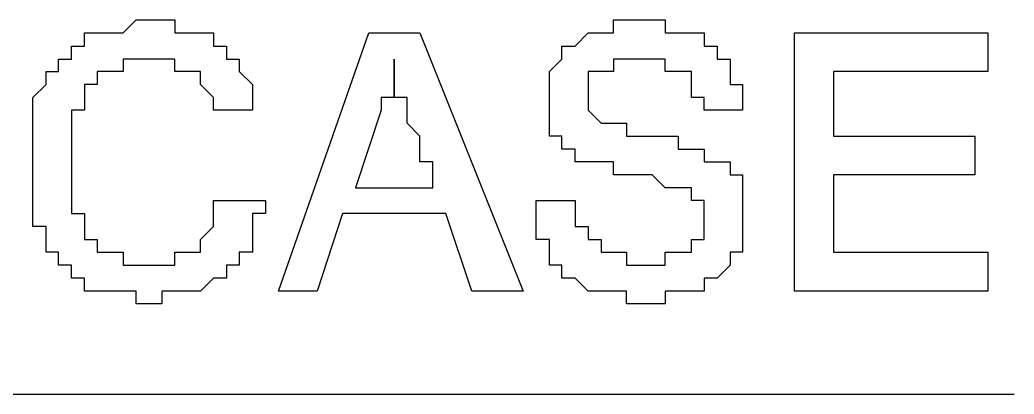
# Model space of a CAD drawing. Header units: inches. Extents: x -628 to 1537, y -1730 to 336.
# Drawn here: x 338.6 to 359, y -425.84 to -418.15 of the extents above; entities that cross this region are included whole.
import ezdxf

# ---------------------------------------------------------------- set-up
doc = ezdxf.new("R2010")
doc.units = ezdxf.units.IN
doc.layers.get('0').update_dxf_attribs({"linetype": 'CONTINUOUS'})

msp = doc.modelspace()

# ---------------------------------------------------------------- linework, layer by layer
at = {"color": 6}
for p, q in [((340.723, -418.424), (340.99, -418.155)), ((340.99, -418.155), (340.99, -418.155)), ((340.99, -418.155), (340.99, -418.155)), ((340.99, -418.155), (340.99, -418.155)), ((340.99, -418.155), (341.25, -418.155)), ((341.25, -418.155), (341.25, -418.155)), ((341.25, -418.155), (341.25, -418.155)), ((341.25, -418.155), (341.25, -418.155)), ((341.25, -418.155), (341.517, -418.155)), ((341.517, -418.155), (341.517, -418.155)), ((341.517, -418.155), (341.517, -418.155)), ((341.517, -418.155), (341.784, -418.155)), ((341.784, -418.155), (341.784, -418.424)), ((350.784, -418.424), (350.784, -418.155)), ((350.784, -418.155), (351.051, -418.155)), ((351.051, -418.155), (351.051, -418.155)), ((351.051, -418.155), (351.051, -418.155)), ((351.051, -418.155), (351.319, -418.155)), ((351.319, -418.155), (351.319, -418.155)), ((351.319, -418.155), (351.319, -418.155)), ((351.319, -418.155), (351.319, -418.155)), ((351.319, -418.155), (351.577, -418.155)), ((351.577, -418.155), (351.577, -418.155)), ((351.577, -418.155), (351.577, -418.155)), ((351.577, -418.155), (351.844, -418.155)), ((351.844, -418.155), (351.844, -418.155)), ((351.844, -418.155), (351.844, -418.424)), ((339.931, -418.692), (339.931, -418.424)), ((339.931, -418.424), (340.189, -418.424)), ((340.189, -418.424), (340.189, -418.424)), ((340.189, -418.424), (340.189, -418.424)), ((340.189, -418.424), (340.189, -418.424)), ((340.189, -418.424), (340.456, -418.424)), ((340.456, -418.424), (340.456, -418.424)), ((340.456, -418.424), (340.456, -418.424)), ((340.456, -418.424), (340.456, -418.424)), ((340.456, -418.424), (340.723, -418.424)), ((340.723, -418.424), (340.723, -418.424)), ((340.723, -418.424), (340.723, -418.424)), ((341.784, -418.424), (341.784, -418.424)), ((341.784, -418.424), (342.051, -418.424)), ((342.051, -418.424), (342.051, -418.424)), ((342.051, -418.424), (342.051, -418.424)), ((342.051, -418.424), (342.051, -418.424)), ((342.051, -418.424), (342.31, -418.424)), ((342.31, -418.424), (342.31, -418.424)), ((342.31, -418.424), (342.31, -418.424)), ((342.31, -418.424), (342.31, -418.424)), ((342.31, -418.424), (342.577, -418.424)), ((342.577, -418.424), (342.577, -418.692)), ((343.905, -423.726), (345.759, -418.424)), ((345.759, -418.424), (346.81, -418.424)), ((346.81, -418.424), (348.931, -423.726)), ((349.992, -418.692), (350.259, -418.424)), ((350.259, -418.424), (350.259, -418.424)), ((350.259, -418.424), (350.259, -418.424)), ((350.259, -418.424), (350.259, -418.424)), ((350.259, -418.424), (350.259, -418.424)), ((350.259, -418.424), (350.527, -418.424)), ((350.527, -418.424), (350.527, -418.424)), ((350.527, -418.424), (350.527, -418.424)), ((350.527, -418.424), (350.527, -418.424)), ((350.527, -418.424), (350.784, -418.424)), ((350.784, -418.424), (350.784, -418.424)), ((351.844, -418.424), (351.844, -418.424)), ((351.844, -418.424), (352.111, -418.424)), ((352.111, -418.424), (352.111, -418.424)), ((352.111, -418.424), (352.111, -418.424)), ((352.111, -418.424), (352.111, -418.424)), ((352.111, -418.424), (352.38, -418.424)), ((352.38, -418.424), (352.38, -418.424)), ((352.38, -418.424), (352.38, -418.424)), ((352.38, -418.424), (352.38, -418.424)), ((352.38, -418.424), (352.639, -418.424)), ((352.639, -418.424), (352.639, -418.692)), ((354.492, -423.726), (354.492, -418.424)), ((354.492, -418.424), (358.465, -418.424)), ((358.465, -418.424), (358.465, -419.216)), ((339.664, -418.959), (339.664, -418.692)), ((339.664, -418.692), (339.664, -418.692)), ((339.664, -418.692), (339.664, -418.692)), ((339.664, -418.692), (339.931, -418.692)), ((339.931, -418.692), (339.931, -418.692)), ((339.931, -418.692), (339.931, -418.692)), ((342.577, -418.692), (342.577, -418.692)), ((342.577, -418.692), (342.577, -418.692)), ((342.577, -418.692), (342.577, -418.692)), ((342.577, -418.692), (342.844, -418.692)), ((342.844, -418.692), (342.844, -418.692)), ((342.844, -418.692), (342.844, -418.692)), ((342.844, -418.692), (342.844, -418.959)), ((349.723, -418.959), (349.723, -418.692)), ((349.723, -418.692), (349.723, -418.692)), ((349.723, -418.692), (349.992, -418.692)), ((349.992, -418.692), (349.992, -418.692)), ((349.992, -418.692), (349.992, -418.692)), ((349.992, -418.692), (349.992, -418.692)), ((349.992, -418.692), (349.992, -418.692)), ((352.639, -418.692), (352.639, -418.692)), ((352.639, -418.692), (352.639, -418.692)), ((352.639, -418.692), (352.906, -418.692)), ((352.906, -418.692), (352.906, -418.692)), ((352.906, -418.692), (352.906, -418.692)), ((352.906, -418.692), (352.906, -418.959)), ((339.396, -419.216), (339.396, -418.959)), ((339.396, -418.959), (339.396, -418.959)), ((339.396, -418.959), (339.396, -418.959)), ((339.396, -418.959), (339.664, -418.959)), ((339.664, -418.959), (339.664, -418.959)), ((340.99, -418.959), (340.723, -418.959)), ((340.723, -418.959), (340.723, -418.959)), ((340.723, -418.959), (340.723, -419.216)), ((341.25, -418.959), (340.99, -418.959)), ((340.99, -418.959), (340.99, -418.959)), ((340.99, -418.959), (340.99, -418.959)), ((341.517, -418.959), (341.25, -418.959)), ((341.25, -418.959), (341.25, -418.959)), ((341.25, -418.959), (341.25, -418.959)), ((341.25, -418.959), (341.25, -418.959)), ((341.784, -418.959), (341.517, -418.959)), ((341.517, -418.959), (341.517, -418.959)), ((341.517, -418.959), (341.517, -418.959)), ((341.784, -419.216), (341.784, -418.959)), ((341.784, -418.959), (341.784, -418.959)), ((342.844, -418.959), (342.844, -418.959)), ((342.844, -418.959), (343.102, -418.959)), ((343.102, -418.959), (343.102, -418.959)), ((343.102, -418.959), (343.102, -418.959)), ((343.102, -418.959), (343.102, -419.216)), ((346.284, -419.216), (346.284, -418.959)), ((346.284, -418.959), (346.284, -418.959)), ((346.284, -418.959), (346.284, -419.216)), ((349.465, -419.216), (349.723, -418.959)), ((349.723, -418.959), (349.723, -418.959)), ((349.723, -418.959), (349.723, -418.959)), ((349.723, -418.959), (349.723, -418.959)), ((351.051, -418.959), (350.784, -418.959)), ((350.784, -418.959), (350.784, -419.216)), ((351.319, -418.959), (351.051, -418.959)), ((351.051, -418.959), (351.051, -418.959)), ((351.051, -418.959), (351.051, -418.959)), ((351.051, -418.959), (351.051, -418.959)), ((351.577, -418.959), (351.319, -418.959)), ((351.319, -418.959), (351.319, -418.959)), ((351.319, -418.959), (351.319, -418.959)), ((351.844, -418.959), (351.577, -418.959)), ((351.577, -418.959), (351.577, -418.959)), ((351.577, -418.959), (351.577, -418.959)), ((351.577, -418.959), (351.577, -418.959)), ((351.844, -419.216), (351.844, -418.959)), ((352.906, -418.959), (352.906, -418.959)), ((352.906, -418.959), (352.906, -418.959)), ((352.906, -418.959), (353.173, -418.959)), ((353.173, -418.959), (353.173, -418.959)), ((353.173, -418.959), (353.173, -419.216)), ((339.138, -419.484), (339.138, -419.216)), ((339.138, -419.216), (339.138, -419.216)), ((339.138, -419.216), (339.396, -419.216)), ((339.396, -419.216), (339.396, -419.216)), ((339.396, -419.216), (339.396, -419.216)), ((340.456, -419.216), (340.189, -419.216)), ((340.189, -419.216), (340.189, -419.216)), ((340.189, -419.216), (340.189, -419.484)), ((340.723, -419.216), (340.456, -419.216)), ((340.456, -419.216), (340.456, -419.216)), ((340.456, -419.216), (340.456, -419.216)), ((340.456, -419.216), (340.456, -419.216)), ((340.723, -419.216), (340.723, -419.216)), ((342.051, -419.216), (341.784, -419.216)), ((341.784, -419.216), (341.784, -419.216)), ((342.31, -419.216), (342.051, -419.216)), ((342.051, -419.216), (342.051, -419.216)), ((342.051, -419.216), (342.051, -419.216)), ((342.051, -419.216), (342.051, -419.216)), ((342.051, -419.216), (342.051, -419.216)), ((342.31, -419.484), (342.31, -419.216)), ((343.102, -419.216), (343.102, -419.216)), ((343.102, -419.216), (343.102, -419.216)), ((343.102, -419.216), (343.102, -419.216)), ((343.102, -419.216), (343.372, -419.484)), ((346.284, -419.484), (346.284, -419.216)), ((346.284, -419.216), (346.284, -419.216)), ((346.284, -419.216), (346.284, -419.216)), ((346.284, -419.216), (346.284, -419.216)), ((346.284, -419.216), (346.284, -419.216)), ((346.284, -419.216), (346.284, -419.216)), ((346.284, -419.216), (346.284, -419.216)), ((346.284, -419.216), (346.284, -419.484)), ((349.465, -419.484), (349.465, -419.216)), ((349.465, -419.216), (349.465, -419.216)), ((349.465, -419.216), (349.465, -419.216)), ((349.465, -419.216), (349.465, -419.216)), ((350.527, -419.216), (350.259, -419.216)), ((350.259, -419.216), (350.259, -419.484)), ((350.784, -419.216), (350.527, -419.216)), ((350.527, -419.216), (350.527, -419.216)), ((350.527, -419.216), (350.527, -419.216)), ((350.527, -419.216), (350.527, -419.216)), ((350.784, -419.216), (350.784, -419.216)), ((350.784, -419.216), (350.784, -419.216)), ((352.111, -419.216), (351.844, -419.216)), ((351.844, -419.216), (351.844, -419.216)), ((352.38, -419.216), (352.111, -419.216)), ((352.111, -419.216), (352.111, -419.216)), ((352.111, -419.216), (352.111, -419.216)), ((352.111, -419.216), (352.111, -419.216)), ((352.111, -419.216), (352.111, -419.216)), ((352.38, -419.484), (352.38, -419.216)), ((352.38, -419.216), (352.38, -419.216)), ((353.173, -419.216), (353.173, -419.216)), ((353.173, -419.216), (353.173, -419.216)), ((353.173, -419.216), (353.173, -419.216)), ((353.173, -419.216), (353.173, -419.484)), ((358.465, -419.216), (355.294, -419.216)), ((355.294, -419.216), (355.294, -420.543)), ((338.869, -419.751), (339.138, -419.484)), ((339.138, -419.484), (339.138, -419.484)), ((339.138, -419.484), (339.138, -419.484)), ((339.138, -419.484), (339.138, -419.484)), ((339.138, -419.484), (339.138, -419.484)), ((340.189, -419.484), (339.931, -419.484)), ((339.931, -419.484), (339.931, -419.484)), ((339.931, -419.484), (339.931, -419.484)), ((339.931, -419.484), (339.931, -419.751)), ((340.189, -419.484), (340.189, -419.484)), ((340.189, -419.484), (340.189, -419.484)), ((342.577, -419.751), (342.31, -419.484)), ((342.31, -419.484), (342.31, -419.484)), ((342.31, -419.484), (342.31, -419.484)), ((342.31, -419.484), (342.31, -419.484)), ((342.31, -419.484), (342.31, -419.484)), ((343.372, -419.484), (343.372, -419.484)), ((343.372, -419.484), (343.372, -419.484)), ((343.372, -419.484), (343.372, -419.484)), ((343.372, -419.484), (343.372, -419.751)), ((346.284, -419.751), (346.284, -419.484)), ((346.284, -419.484), (346.284, -419.484)), ((346.284, -419.484), (346.284, -419.484)), ((346.284, -419.484), (346.284, -419.484)), ((346.284, -419.484), (346.284, -419.484)), ((346.284, -419.484), (346.284, -419.484)), ((346.284, -419.484), (346.284, -419.484)), ((346.284, -419.484), (346.284, -419.751)), ((349.465, -419.751), (349.465, -419.484)), ((349.465, -419.484), (349.465, -419.484)), ((349.465, -419.484), (349.465, -419.484)), ((349.465, -419.484), (349.465, -419.484)), ((350.259, -419.484), (350.259, -419.484)), ((350.259, -419.484), (350.259, -419.484)), ((350.259, -419.484), (350.259, -419.484)), ((350.259, -419.484), (350.259, -419.484)), ((350.259, -419.484), (350.259, -419.751)), ((352.38, -419.751), (352.38, -419.484)), ((352.38, -419.484), (352.38, -419.484)), ((352.38, -419.484), (352.38, -419.484)), ((352.38, -419.484), (352.38, -419.484)), ((353.173, -419.484), (353.173, -419.484)), ((353.173, -419.484), (353.431, -419.484)), ((353.431, -419.484), (353.431, -419.484)), ((353.431, -419.484), (353.431, -419.751)), ((338.869, -420.009), (338.869, -419.751)), ((338.869, -419.751), (338.869, -419.751)), ((338.869, -419.751), (338.869, -419.751)), ((338.869, -419.751), (338.869, -419.751)), ((339.931, -419.751), (339.931, -419.751)), ((339.931, -419.751), (339.931, -419.751)), ((339.931, -419.751), (339.931, -419.751)), ((339.931, -419.751), (339.931, -420.009)), ((342.577, -420.009), (342.577, -419.751)), ((342.577, -419.751), (342.577, -419.751)), ((342.577, -419.751), (342.577, -419.751)), ((342.577, -419.751), (342.577, -419.751)), ((343.372, -419.751), (343.372, -419.751)), ((343.372, -419.751), (343.372, -419.751)), ((343.372, -419.751), (343.372, -420.009)), ((346.284, -419.751), (346.017, -419.751)), ((346.017, -419.751), (346.017, -419.751)), ((346.017, -419.751), (346.017, -420.009)), ((346.551, -419.751), (346.284, -419.751)), ((346.284, -419.751), (346.284, -419.751)), ((346.284, -419.751), (346.284, -419.751)), ((346.551, -420.009), (346.551, -419.751)), ((346.551, -419.751), (346.551, -419.751)), ((346.551, -419.751), (346.551, -419.751)), ((346.551, -419.751), (346.551, -419.751)), ((346.551, -419.751), (346.551, -419.751)), ((349.465, -420.009), (349.465, -419.751)), ((349.465, -419.751), (349.465, -419.751)), ((349.465, -419.751), (349.465, -419.751)), ((349.465, -419.751), (349.465, -419.751)), ((350.259, -419.751), (350.259, -419.751)), ((350.259, -419.751), (350.259, -419.751)), ((350.259, -419.751), (350.259, -420.009)), ((352.639, -419.751), (352.38, -419.751)), ((352.38, -419.751), (352.38, -419.751)), ((352.639, -420.009), (352.639, -419.751)), ((353.431, -419.751), (353.431, -419.751)), ((353.431, -419.751), (353.431, -419.751)), ((353.431, -419.751), (353.431, -420.009)), ((338.869, -420.276), (338.869, -420.009)), ((338.869, -420.009), (338.869, -420.009)), ((338.869, -420.009), (338.869, -420.009)), ((339.931, -420.009), (339.664, -420.009)), ((339.664, -420.009), (339.664, -420.009)), ((339.664, -420.009), (339.664, -420.276)), ((339.931, -420.009), (339.931, -420.009)), ((343.372, -420.009), (342.577, -420.009)), ((342.577, -420.009), (342.577, -420.009)), ((342.577, -420.009), (342.577, -420.009)), ((343.372, -420.009), (343.372, -420.009)), ((346.017, -420.009), (345.49, -421.604)), ((346.017, -420.009), (346.017, -420.009)), ((346.551, -420.276), (346.551, -420.009)), ((346.551, -420.009), (346.551, -420.009)), ((346.551, -420.009), (346.551, -420.009)), ((346.551, -420.009), (346.551, -420.009)), ((346.551, -420.009), (346.551, -420.009)), ((349.465, -420.276), (349.465, -420.009)), ((349.465, -420.009), (349.465, -420.009)), ((349.465, -420.009), (349.465, -420.009)), ((350.259, -420.009), (350.259, -420.009)), ((350.259, -420.009), (350.259, -420.009)), ((350.259, -420.009), (350.259, -420.009)), ((350.259, -420.009), (350.259, -420.009)), ((350.259, -420.009), (350.527, -420.276)), ((352.639, -420.009), (352.639, -420.009)), ((353.431, -420.009), (352.639, -420.009)), ((353.431, -420.009), (353.431, -420.009)), ((353.431, -420.009), (353.431, -420.009)), ((338.869, -420.543), (338.869, -420.276)), ((338.869, -420.276), (338.869, -420.276)), ((338.869, -420.276), (338.869, -420.276)), ((338.869, -420.276), (338.869, -420.276)), ((339.664, -420.276), (339.664, -420.276)), ((339.664, -420.276), (339.664, -420.276)), ((339.664, -420.276), (339.664, -420.276)), ((339.664, -420.276), (339.664, -420.543)), ((346.81, -420.543), (346.551, -420.276)), ((346.551, -420.276), (346.551, -420.276)), ((346.551, -420.276), (346.551, -420.276)), ((349.465, -420.543), (349.465, -420.276)), ((349.465, -420.276), (349.465, -420.276)), ((349.465, -420.276), (349.465, -420.276)), ((349.465, -420.276), (349.465, -420.276)), ((350.527, -420.276), (350.527, -420.276)), ((350.527, -420.276), (350.527, -420.276)), ((350.527, -420.276), (350.527, -420.276)), ((350.527, -420.276), (350.527, -420.276)), ((350.527, -420.276), (350.527, -420.276)), ((350.527, -420.276), (350.784, -420.276)), ((350.784, -420.276), (350.784, -420.276)), ((350.784, -420.276), (350.784, -420.276)), ((350.784, -420.276), (350.784, -420.276)), ((350.784, -420.276), (351.051, -420.276)), ((351.051, -420.276), (351.051, -420.543)), ((338.869, -420.812), (338.869, -420.543)), ((338.869, -420.543), (338.869, -420.543)), ((338.869, -420.543), (338.869, -420.543)), ((339.664, -420.543), (339.664, -420.543)), ((339.664, -420.543), (339.664, -420.543)), ((339.664, -420.543), (339.664, -420.812)), ((346.81, -421.071), (346.81, -420.543)), ((349.723, -420.543), (349.465, -420.543)), ((349.465, -420.543), (349.465, -420.543)), ((349.723, -420.812), (349.723, -420.543)), ((349.723, -420.543), (349.723, -420.543)), ((349.723, -420.543), (349.723, -420.543)), ((351.051, -420.543), (351.051, -420.543)), ((351.051, -420.543), (351.319, -420.543)), ((351.319, -420.543), (351.319, -420.543)), ((351.319, -420.543), (351.319, -420.543)), ((351.319, -420.543), (351.577, -420.543)), ((351.577, -420.543), (351.577, -420.543)), ((351.577, -420.543), (351.577, -420.543)), ((351.577, -420.543), (351.577, -420.543)), ((351.577, -420.543), (351.844, -420.543)), ((351.844, -420.543), (351.844, -420.543)), ((351.844, -420.543), (351.844, -420.543)), ((351.844, -420.543), (352.111, -420.543)), ((352.111, -420.543), (352.111, -420.812)), ((355.294, -420.543), (358.198, -420.543)), ((358.198, -420.543), (358.198, -421.338)), ((338.869, -421.071), (338.869, -420.812)), ((338.869, -420.812), (338.869, -420.812)), ((338.869, -420.812), (338.869, -420.812)), ((339.664, -420.812), (339.664, -420.812)), ((339.664, -420.812), (339.664, -420.812)), ((339.664, -420.812), (339.664, -420.812)), ((339.664, -420.812), (339.664, -421.071)), ((349.992, -420.812), (349.723, -420.812)), ((349.723, -420.812), (349.723, -420.812)), ((349.723, -420.812), (349.723, -420.812)), ((349.723, -420.812), (349.723, -420.812)), ((349.992, -421.071), (349.992, -420.812)), ((349.992, -420.812), (349.992, -420.812)), ((349.992, -420.812), (349.992, -420.812)), ((349.992, -420.812), (349.992, -420.812)), ((352.111, -420.812), (352.111, -420.812)), ((352.111, -420.812), (352.111, -420.812)), ((352.111, -420.812), (352.38, -420.812)), ((352.38, -420.812), (352.38, -420.812)), ((352.38, -420.812), (352.38, -420.812)), ((352.38, -420.812), (352.38, -420.812)), ((352.38, -420.812), (352.38, -420.812)), ((352.38, -420.812), (352.639, -420.812)), ((352.639, -420.812), (352.639, -420.812)), ((352.639, -420.812), (352.639, -420.812)), ((352.639, -420.812), (352.639, -421.071)), ((338.869, -421.338), (338.869, -421.071)), ((338.869, -421.071), (338.869, -421.071)), ((338.869, -421.071), (338.869, -421.071)), ((338.869, -421.071), (338.869, -421.071)), ((339.664, -421.071), (339.664, -421.071)), ((339.664, -421.071), (339.664, -421.071)), ((339.664, -421.071), (339.664, -421.338)), ((347.077, -421.071), (346.81, -421.071)), ((347.077, -421.604), (347.077, -421.071)), ((350.259, -421.071), (349.992, -421.071)), ((350.527, -421.071), (350.259, -421.071)), ((350.259, -421.071), (350.259, -421.071)), ((350.259, -421.071), (350.259, -421.071)), ((350.259, -421.071), (350.259, -421.071)), ((350.784, -421.071), (350.527, -421.071)), ((350.527, -421.071), (350.527, -421.071)), ((350.527, -421.071), (350.527, -421.071)), ((350.784, -421.338), (350.784, -421.071)), ((352.639, -421.071), (352.906, -421.071)), ((352.906, -421.071), (352.906, -421.071)), ((352.906, -421.071), (352.906, -421.071)), ((352.906, -421.071), (352.906, -421.071)), ((352.906, -421.071), (353.173, -421.071)), ((353.173, -421.071), (353.173, -421.338)), ((338.869, -421.604), (338.869, -421.338)), ((338.869, -421.338), (338.869, -421.338)), ((338.869, -421.338), (338.869, -421.338)), ((339.664, -421.338), (339.664, -421.338)), ((339.664, -421.338), (339.664, -421.338)), ((339.664, -421.338), (339.664, -421.338)), ((339.664, -421.338), (339.664, -421.604)), ((351.051, -421.338), (350.784, -421.338)), ((350.784, -421.338), (350.784, -421.338)), ((351.319, -421.338), (351.051, -421.338)), ((351.051, -421.338), (351.051, -421.338)), ((351.051, -421.338), (351.051, -421.338)), ((351.051, -421.338), (351.051, -421.338)), ((351.577, -421.338), (351.319, -421.338)), ((351.319, -421.338), (351.319, -421.338)), ((351.319, -421.338), (351.319, -421.338)), ((351.844, -421.604), (351.577, -421.338)), ((351.577, -421.338), (351.577, -421.338)), ((351.577, -421.338), (351.577, -421.338)), ((353.173, -421.338), (353.173, -421.338)), ((353.173, -421.338), (353.173, -421.338)), ((353.173, -421.338), (353.173, -421.338)), ((353.173, -421.338), (353.431, -421.338)), ((353.431, -421.338), (353.431, -421.604)), ((358.198, -421.338), (355.294, -421.338)), ((355.294, -421.338), (355.294, -422.924)), ((338.869, -421.863), (338.869, -421.604)), ((338.869, -421.604), (338.869, -421.604)), ((338.869, -421.604), (338.869, -421.604)), ((338.869, -421.604), (338.869, -421.604)), ((339.664, -421.604), (339.664, -421.604)), ((339.664, -421.604), (339.664, -421.604)), ((339.664, -421.604), (339.664, -421.863)), ((345.49, -421.604), (347.077, -421.604)), ((352.111, -421.604), (351.844, -421.604)), ((351.844, -421.604), (351.844, -421.604)), ((351.844, -421.604), (351.844, -421.604)), ((352.38, -421.604), (352.111, -421.604)), ((352.111, -421.604), (352.111, -421.604)), ((352.111, -421.604), (352.111, -421.604)), ((352.111, -421.604), (352.111, -421.604)), ((352.111, -421.604), (352.111, -421.604)), ((352.38, -421.863), (352.38, -421.604)), ((352.38, -421.604), (352.38, -421.604)), ((352.38, -421.604), (352.38, -421.604)), ((352.38, -421.604), (352.38, -421.604)), ((353.431, -421.604), (353.431, -421.604)), ((353.431, -421.604), (353.431, -421.604)), ((353.431, -421.604), (353.431, -421.604)), ((353.431, -421.604), (353.431, -421.863)), ((338.869, -422.13), (338.869, -421.863)), ((338.869, -421.863), (338.869, -421.863)), ((338.869, -421.863), (338.869, -421.863)), ((338.869, -421.863), (338.869, -421.863)), ((339.664, -421.863), (339.664, -421.863)), ((339.664, -421.863), (339.664, -421.863)), ((339.664, -421.863), (339.664, -422.13)), ((342.577, -422.13), (342.577, -421.863)), ((342.577, -421.863), (342.844, -421.863)), ((342.844, -421.863), (342.844, -421.863)), ((342.844, -421.863), (343.639, -421.863)), ((343.639, -421.863), (343.639, -422.13)), ((349.198, -422.13), (349.198, -421.863)), ((349.198, -421.863), (349.198, -421.863)), ((349.198, -421.863), (349.992, -421.863)), ((349.992, -421.863), (349.992, -421.863)), ((349.992, -421.863), (349.992, -422.13)), ((352.639, -421.863), (352.38, -421.863)), ((352.639, -422.13), (352.639, -421.863)), ((352.639, -421.863), (352.639, -421.863)), ((352.639, -421.863), (352.639, -421.863)), ((352.639, -421.863), (352.639, -421.863)), ((353.431, -421.863), (353.431, -421.863)), ((353.431, -421.863), (353.431, -421.863)), ((353.431, -421.863), (353.431, -421.863)), ((353.431, -421.863), (353.431, -422.13)), ((338.869, -422.397), (338.869, -422.13)), ((338.869, -422.13), (338.869, -422.13)), ((338.869, -422.13), (338.869, -422.13)), ((339.664, -422.13), (339.664, -422.13)), ((339.664, -422.13), (339.664, -422.13)), ((339.664, -422.13), (339.931, -422.13)), ((339.931, -422.13), (339.931, -422.13)), ((339.931, -422.13), (339.931, -422.397)), ((342.577, -422.397), (342.577, -422.13)), ((342.577, -422.13), (342.577, -422.13)), ((342.577, -422.13), (342.577, -422.13)), ((342.577, -422.13), (342.577, -422.13)), ((343.639, -422.13), (343.372, -422.13)), ((343.372, -422.13), (343.372, -422.924)), ((345.223, -422.13), (344.698, -423.726)), ((347.344, -422.13), (345.223, -422.13)), ((347.872, -423.726), (347.344, -422.13)), ((349.198, -422.397), (349.198, -422.13)), ((349.198, -422.13), (349.198, -422.13)), ((349.198, -422.13), (349.198, -422.13)), ((349.992, -422.13), (349.992, -422.13)), ((349.992, -422.13), (349.992, -422.13)), ((349.992, -422.13), (349.992, -422.397)), ((352.639, -422.397), (352.639, -422.13)), ((352.639, -422.13), (352.639, -422.13)), ((352.639, -422.13), (352.639, -422.13)), ((353.431, -422.13), (353.431, -422.13)), ((353.431, -422.13), (353.431, -422.13)), ((353.431, -422.13), (353.431, -422.13)), ((353.431, -422.13), (353.431, -422.397)), ((339.138, -422.397), (338.869, -422.397)), ((338.869, -422.397), (338.869, -422.397)), ((338.869, -422.397), (338.869, -422.397)), ((339.138, -422.664), (339.138, -422.397)), ((339.931, -422.397), (339.931, -422.397)), ((339.931, -422.397), (339.931, -422.397)), ((339.931, -422.397), (339.931, -422.397)), ((339.931, -422.397), (339.931, -422.664)), ((342.31, -422.664), (342.577, -422.397)), ((342.577, -422.397), (342.577, -422.397)), ((342.577, -422.397), (342.577, -422.397)), ((342.577, -422.397), (342.577, -422.397)), ((349.198, -422.664), (349.198, -422.397)), ((349.198, -422.397), (349.198, -422.397)), ((349.198, -422.397), (349.198, -422.397)), ((349.198, -422.397), (349.198, -422.397)), ((349.992, -422.397), (349.992, -422.397)), ((349.992, -422.397), (349.992, -422.397)), ((349.992, -422.397), (350.259, -422.397)), ((350.259, -422.397), (350.259, -422.664)), ((352.639, -422.664), (352.639, -422.397)), ((352.639, -422.397), (352.639, -422.397)), ((352.639, -422.397), (352.639, -422.397)), ((352.639, -422.397), (352.639, -422.397)), ((353.431, -422.397), (353.431, -422.397)), ((353.431, -422.397), (353.431, -422.397)), ((353.431, -422.397), (353.431, -422.397)), ((353.431, -422.397), (353.431, -422.664)), ((339.138, -422.924), (339.138, -422.664)), ((339.138, -422.664), (339.138, -422.664)), ((339.138, -422.664), (339.138, -422.664)), ((339.138, -422.664), (339.138, -422.664)), ((339.931, -422.664), (339.931, -422.664)), ((339.931, -422.664), (340.189, -422.664)), ((340.189, -422.664), (340.189, -422.664)), ((340.189, -422.664), (340.189, -422.664)), ((340.189, -422.664), (340.189, -422.664)), ((340.189, -422.664), (340.189, -422.924)), ((342.31, -422.924), (342.31, -422.664)), ((342.31, -422.664), (342.31, -422.664)), ((342.31, -422.664), (342.31, -422.664)), ((342.31, -422.664), (342.31, -422.664)), ((342.31, -422.664), (342.31, -422.664)), ((349.465, -422.664), (349.198, -422.664)), ((349.198, -422.664), (349.198, -422.664)), ((349.465, -422.924), (349.465, -422.664)), ((349.465, -422.664), (349.465, -422.664)), ((350.259, -422.664), (350.259, -422.664)), ((350.259, -422.664), (350.259, -422.664)), ((350.259, -422.664), (350.259, -422.664)), ((350.259, -422.664), (350.259, -422.664)), ((350.259, -422.664), (350.527, -422.664)), ((350.527, -422.664), (350.527, -422.924)), ((352.38, -422.924), (352.38, -422.664)), ((352.38, -422.664), (352.639, -422.664)), ((352.639, -422.664), (352.639, -422.664)), ((352.639, -422.664), (352.639, -422.664)), ((352.639, -422.664), (352.639, -422.664)), ((353.431, -422.664), (353.431, -422.664)), ((353.431, -422.664), (353.431, -422.664)), ((353.431, -422.664), (353.431, -422.664)), ((353.431, -422.664), (353.431, -422.924)), ((339.396, -422.924), (339.138, -422.924)), ((339.138, -422.924), (339.138, -422.924)), ((339.138, -422.924), (339.138, -422.924)), ((339.396, -423.192), (339.396, -422.924)), ((339.396, -422.924), (339.396, -422.924)), ((339.396, -422.924), (339.396, -422.924)), ((340.189, -422.924), (340.456, -422.924)), ((340.456, -422.924), (340.456, -422.924)), ((340.456, -422.924), (340.456, -422.924)), ((340.456, -422.924), (340.456, -422.924)), ((340.456, -422.924), (340.456, -422.924)), ((340.456, -422.924), (340.723, -422.924)), ((340.723, -422.924), (340.723, -422.924)), ((340.723, -422.924), (340.723, -423.192)), ((341.784, -423.192), (341.784, -422.924)), ((341.784, -422.924), (341.784, -422.924)), ((341.784, -422.924), (341.784, -422.924)), ((341.784, -422.924), (342.051, -422.924)), ((342.051, -422.924), (342.051, -422.924)), ((342.051, -422.924), (342.051, -422.924)), ((342.051, -422.924), (342.051, -422.924)), ((342.051, -422.924), (342.31, -422.924)), ((343.372, -422.924), (343.102, -422.924)), ((343.102, -422.924), (343.102, -422.924)), ((343.102, -422.924), (343.102, -422.924)), ((343.102, -422.924), (343.102, -422.924)), ((343.102, -422.924), (343.102, -423.192)), ((349.465, -423.192), (349.465, -422.924)), ((349.465, -422.924), (349.465, -422.924)), ((349.465, -422.924), (349.465, -422.924)), ((349.465, -422.924), (349.465, -422.924)), ((350.527, -422.924), (350.527, -422.924)), ((350.527, -422.924), (350.527, -422.924)), ((350.527, -422.924), (350.527, -422.924)), ((350.527, -422.924), (350.784, -422.924)), ((350.784, -422.924), (350.784, -422.924)), ((350.784, -422.924), (350.784, -422.924)), ((350.784, -422.924), (350.784, -422.924)), ((350.784, -422.924), (351.051, -422.924)), ((351.051, -422.924), (351.051, -422.924)), ((351.051, -422.924), (351.051, -423.192)), ((351.844, -423.192), (351.844, -422.924)), ((351.844, -422.924), (352.111, -422.924)), ((352.111, -422.924), (352.111, -422.924)), ((352.111, -422.924), (352.111, -422.924)), ((352.111, -422.924), (352.111, -422.924)), ((352.111, -422.924), (352.38, -422.924)), ((352.38, -422.924), (352.38, -422.924)), ((352.38, -422.924), (352.38, -422.924)), ((352.38, -422.924), (352.38, -422.924)), ((353.431, -422.924), (353.173, -422.924)), ((353.173, -422.924), (353.173, -423.192)), ((353.431, -422.924), (353.431, -422.924)), ((353.431, -422.924), (353.431, -422.924)), ((355.294, -422.924), (358.465, -422.924)), ((358.465, -422.924), (358.465, -423.726)), ((339.664, -423.192), (339.396, -423.192)), ((339.396, -423.192), (339.396, -423.192)), ((339.396, -423.192), (339.396, -423.192)), ((339.664, -423.459), (339.664, -423.192)), ((339.664, -423.192), (339.664, -423.192)), ((340.723, -423.192), (340.99, -423.192)), ((340.99, -423.192), (340.99, -423.192)), ((340.99, -423.192), (340.99, -423.192)), ((340.99, -423.192), (340.99, -423.192)), ((340.99, -423.192), (341.25, -423.192)), ((341.25, -423.192), (341.25, -423.192)), ((341.25, -423.192), (341.25, -423.192)), ((341.25, -423.192), (341.25, -423.192)), ((341.25, -423.192), (341.517, -423.192)), ((341.517, -423.192), (341.517, -423.192)), ((341.517, -423.192), (341.517, -423.192)), ((341.517, -423.192), (341.517, -423.192)), ((341.517, -423.192), (341.784, -423.192)), ((343.102, -423.192), (342.844, -423.192)), ((342.844, -423.192), (342.844, -423.192)), ((342.844, -423.192), (342.844, -423.192)), ((342.844, -423.192), (342.844, -423.459)), ((343.102, -423.192), (343.102, -423.192)), ((349.723, -423.192), (349.465, -423.192)), ((349.465, -423.192), (349.465, -423.192)), ((349.723, -423.459), (349.723, -423.192)), ((349.723, -423.192), (349.723, -423.192)), ((349.723, -423.192), (349.723, -423.192)), ((351.051, -423.192), (351.319, -423.192)), ((351.319, -423.192), (351.319, -423.192)), ((351.319, -423.192), (351.319, -423.192)), ((351.319, -423.192), (351.319, -423.192)), ((351.319, -423.192), (351.577, -423.192)), ((351.577, -423.192), (351.577, -423.192)), ((351.577, -423.192), (351.577, -423.192)), ((351.577, -423.192), (351.844, -423.192)), ((351.844, -423.192), (351.844, -423.192)), ((351.844, -423.192), (351.844, -423.192)), ((353.173, -423.192), (352.906, -423.459)), ((353.173, -423.192), (353.173, -423.192)), ((353.173, -423.192), (353.173, -423.192)), ((353.173, -423.192), (353.173, -423.192)), ((353.173, -423.192), (353.173, -423.192)), ((339.931, -423.459), (339.664, -423.459)), ((339.664, -423.459), (339.664, -423.459)), ((339.664, -423.459), (339.664, -423.459)), ((339.664, -423.459), (339.664, -423.459)), ((339.931, -423.726), (339.931, -423.459)), ((339.931, -423.459), (339.931, -423.459)), ((339.931, -423.459), (339.931, -423.459)), ((342.577, -423.459), (342.31, -423.726)), ((342.844, -423.459), (342.577, -423.459)), ((342.577, -423.459), (342.577, -423.459)), ((342.577, -423.459), (342.577, -423.459)), ((342.577, -423.459), (342.577, -423.459)), ((342.844, -423.459), (342.844, -423.459)), ((342.844, -423.459), (342.844, -423.459)), ((349.992, -423.459), (349.723, -423.459)), ((349.723, -423.459), (349.723, -423.459)), ((350.259, -423.726), (349.992, -423.459)), ((349.992, -423.459), (349.992, -423.459)), ((349.992, -423.459), (349.992, -423.459)), ((349.992, -423.459), (349.992, -423.459)), ((349.992, -423.459), (349.992, -423.459)), ((352.906, -423.459), (352.639, -423.459)), ((352.639, -423.459), (352.639, -423.726)), ((352.906, -423.459), (352.906, -423.459)), ((352.906, -423.459), (352.906, -423.459)), ((352.906, -423.459), (352.906, -423.459)), ((352.906, -423.459), (352.906, -423.459)), ((340.189, -423.726), (339.931, -423.726)), ((340.456, -423.726), (340.189, -423.726)), ((340.189, -423.726), (340.189, -423.726)), ((340.189, -423.726), (340.189, -423.726)), ((340.189, -423.726), (340.189, -423.726)), ((340.723, -423.726), (340.456, -423.726)), ((340.456, -423.726), (340.456, -423.726)), ((340.456, -423.726), (340.456, -423.726)), ((340.456, -423.726), (340.456, -423.726)), ((340.99, -423.726), (340.723, -423.726)), ((340.723, -423.726), (340.723, -423.726)), ((340.723, -423.726), (340.723, -423.726)), ((340.99, -423.984), (340.99, -423.726)), ((341.784, -423.726), (341.517, -423.726)), ((341.517, -423.726), (341.517, -423.984)), ((342.051, -423.726), (341.784, -423.726)), ((341.784, -423.726), (341.784, -423.726)), ((341.784, -423.726), (341.784, -423.726)), ((342.31, -423.726), (342.051, -423.726)), ((342.051, -423.726), (342.051, -423.726)), ((342.051, -423.726), (342.051, -423.726)), ((342.051, -423.726), (342.051, -423.726)), ((342.31, -423.726), (342.31, -423.726)), ((342.31, -423.726), (342.31, -423.726)), ((342.31, -423.726), (342.31, -423.726)), ((344.698, -423.726), (343.905, -423.726)), ((348.931, -423.726), (347.872, -423.726)), ((350.527, -423.726), (350.259, -423.726)), ((350.259, -423.726), (350.259, -423.726)), ((350.259, -423.726), (350.259, -423.726)), ((350.259, -423.726), (350.259, -423.726)), ((350.784, -423.726), (350.527, -423.726)), ((350.527, -423.726), (350.527, -423.726)), ((350.527, -423.726), (350.527, -423.726)), ((350.527, -423.726), (350.527, -423.726)), ((351.051, -423.726), (350.784, -423.726)), ((350.784, -423.726), (350.784, -423.726)), ((350.784, -423.726), (350.784, -423.726)), ((350.784, -423.726), (350.784, -423.726)), ((351.051, -423.984), (351.051, -423.726)), ((351.051, -423.726), (351.051, -423.726)), ((352.111, -423.726), (351.844, -423.726)), ((351.844, -423.726), (351.844, -423.984)), ((352.38, -423.726), (352.111, -423.726)), ((352.111, -423.726), (352.111, -423.726)), ((352.111, -423.726), (352.111, -423.726)), ((352.111, -423.726), (352.111, -423.726)), ((352.639, -423.726), (352.38, -423.726)), ((352.38, -423.726), (352.38, -423.726)), ((352.38, -423.726), (352.38, -423.726)), ((352.38, -423.726), (352.38, -423.726)), ((352.639, -423.726), (352.639, -423.726)), ((352.639, -423.726), (352.639, -423.726)), ((358.465, -423.726), (354.492, -423.726)), ((341.25, -423.984), (340.99, -423.984)), ((340.99, -423.984), (340.99, -423.984)), ((341.517, -423.984), (341.25, -423.984)), ((341.25, -423.984), (341.25, -423.984)), ((341.25, -423.984), (341.25, -423.984)), ((341.25, -423.984), (341.25, -423.984)), ((341.517, -423.984), (341.517, -423.984)), ((341.517, -423.984), (341.517, -423.984)), ((351.319, -423.984), (351.051, -423.984)), ((351.577, -423.984), (351.319, -423.984)), ((351.319, -423.984), (351.319, -423.984)), ((351.319, -423.984), (351.319, -423.984)), ((351.844, -423.984), (351.577, -423.984)), ((351.577, -423.984), (351.577, -423.984)), ((351.577, -423.984), (351.577, -423.984)), ((351.577, -423.984), (351.577, -423.984)), ((351.844, -423.984), (351.844, -423.984)), ((316.092, -425.838), (359.001, -425.838))]:
    msp.add_line(p, q, dxfattribs=at)

doc.saveas('drawing.dxf')
